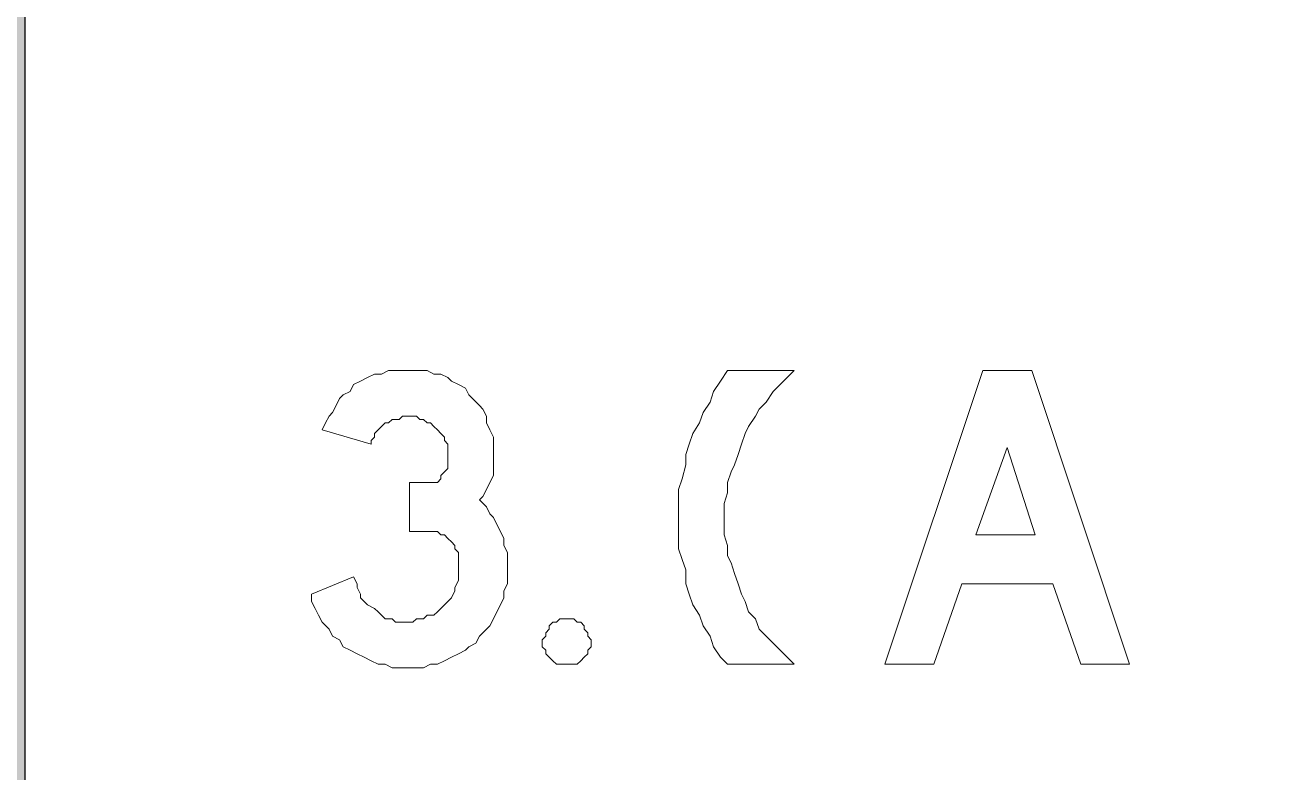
# Model space of a CAD drawing. Extents: x 171 to 1038, y -1303 to 275.
# Drawn here: x 194.08 to 210.95, y 213.16 to 223.34 of the extents above; entities that cross this region are included whole.
import ezdxf

# ---------------------------------------------------------------- set-up
doc = ezdxf.new("R2010")
doc.units = 0
doc.header["$LTSCALE"] = 12
doc.header["$MEASUREMENT"] = 0
doc.layers.get('0').update_dxf_attribs({"linetype": 'CONTINUOUS'})
doc.layers.add('L25', color=1, linetype='CONTINUOUS')
doc.layers.add('L35', color=3, linetype='CONTINUOUS')

msp = doc.modelspace()

# ---------------------------------------------------------------- hatches: boundary and pattern name
at = {"layer": 'L25'}
h = msp.add_hatch(color=256, dxfattribs=at)
edge = h.paths.add_edge_path(flags=16)
edge.add_line((333.08, 141.06), (203.08, 141.06))
edge.add_arc((203.08, 150.06), 9, 180, 270, ccw=False)
edge.add_line((194.08, 150.06), (194.08, 265.06))
edge.add_arc((203.08, 265.06), 9, 90, 180, ccw=False)
edge.add_line((203.08, 274.06), (333.08, 274.06))
edge.add_arc((333.08, 265.06), 9, 0, 90, ccw=False)
edge.add_line((342.08, 265.06), (342.08, 150.06))
edge.add_arc((333.08, 150.06), 9, -90, 0, ccw=False)
edge = h.paths.add_edge_path()
edge.add_line((333.08, 140.06), (203.08, 140.06))
edge.add_arc((203.08, 150.06), 10, 180, 270, ccw=False)
edge.add_line((193.08, 150.06), (193.08, 265.06))
edge.add_arc((203.08, 265.06), 10, 90, 180, ccw=False)
edge.add_line((203.08, 275.06), (333.08, 275.06))
edge.add_arc((333.08, 265.06), 10, 0, 90, ccw=False)
edge.add_line((343.08, 265.06), (343.08, 150.06))
edge.add_arc((333.08, 150.06), 10, -90, 0, ccw=False)

# ---------------------------------------------------------------- linework, layer by layer
at = {"color": 3, "lineweight": 0}
for points in [[(199.266, 218.631), (199.171, 218.631), (199.076, 218.631), (199.028, 218.631), (198.933, 218.583), (198.838, 218.583), (198.742, 218.536), (198.647, 218.488), (198.552, 218.44), (198.504, 218.345), (198.409, 218.298), (198.362, 218.25), (198.314, 218.155), (198.266, 218.06), (198.219, 218.012), (198.171, 217.917), (198.124, 217.822)], [(200.265, 216.87), (200.313, 216.917), (200.361, 217.012), (200.408, 217.108), (200.456, 217.203), (200.456, 217.298), (200.456, 217.393), (200.456, 217.488), (200.456, 217.584), (200.456, 217.679), (200.456, 217.726), (200.408, 217.822), (200.361, 217.917), (200.361, 218.012), (200.313, 218.107), (200.265, 218.155), (200.17, 218.25), (200.123, 218.298), (200.075, 218.393), (199.98, 218.44), (199.885, 218.488), (199.837, 218.536), (199.742, 218.583), (199.647, 218.583), (199.552, 218.631), (199.456, 218.631), (199.361, 218.631), (199.266, 218.631)], [(204.549, 218.631), (203.645, 218.631), (203.549, 218.488), (203.454, 218.345), (203.407, 218.202), (203.311, 218.06), (203.264, 217.917), (203.169, 217.774), (203.121, 217.631), (203.074, 217.488), (203.074, 217.346), (203.026, 217.155), (202.978, 217.012), (202.978, 216.87), (202.978, 216.679), (202.978, 216.537), (202.978, 216.394), (202.978, 216.203), (203.026, 216.061), (203.074, 215.918), (203.074, 215.727), (203.121, 215.585), (203.169, 215.442), (203.264, 215.299), (203.311, 215.156), (203.407, 215.014), (203.454, 214.871), (203.549, 214.728), (203.645, 214.633)], [(204.549, 218.631), (204.454, 218.536), (204.359, 218.44), (204.263, 218.345), (204.168, 218.202), (204.073, 218.107), (204.025, 218.012), (203.93, 217.869), (203.883, 217.774), (203.835, 217.631), (203.787, 217.488), (203.74, 217.346), (203.692, 217.25), (203.645, 217.108), (203.645, 216.965), (203.597, 216.822), (203.597, 216.679), (203.597, 216.537), (203.597, 216.394), (203.645, 216.251), (203.645, 216.108), (203.692, 216.013), (203.74, 215.87), (203.787, 215.727), (203.835, 215.585), (203.883, 215.489), (203.93, 215.347), (204.025, 215.252), (204.073, 215.109), (204.168, 215.014), (204.263, 214.918), (204.359, 214.823), (204.454, 214.728), (204.549, 214.633)], [(205.786, 214.633), (207.119, 218.631), (207.785, 218.631), (209.118, 214.633), (208.452, 214.633), (208.071, 215.727), (206.833, 215.727), (206.453, 214.633), (205.786, 214.633), (205.786, 214.633)], [(197.981, 215.585), (198.552, 215.823), (198.6, 215.727), (198.6, 215.68), (198.647, 215.585), (198.647, 215.537), (198.695, 215.489), (198.742, 215.442), (198.838, 215.394), (198.885, 215.347), (198.933, 215.299), (198.98, 215.252), (199.076, 215.252), (199.123, 215.204), (199.218, 215.204), (199.266, 215.204), (199.361, 215.204), (199.409, 215.252), (199.504, 215.252), (199.552, 215.299), (199.647, 215.299), (199.694, 215.347), (199.742, 215.394), (199.789, 215.442), (199.837, 215.489), (199.885, 215.537), (199.932, 215.632), (199.932, 215.68), (199.98, 215.775), (199.98, 215.823), (199.98, 215.87), (199.98, 215.965), (199.98, 216.013), (199.98, 216.108), (199.98, 216.156), (199.932, 216.203), (199.932, 216.251), (199.885, 216.299), (199.837, 216.346), (199.789, 216.394), (199.742, 216.394), (199.694, 216.441), (199.647, 216.441), (199.599, 216.441), (199.314, 216.441), (199.314, 217.108), (199.552, 217.108), (199.599, 217.108), (199.647, 217.108), (199.694, 217.108), (199.742, 217.155), (199.742, 217.203), (199.789, 217.25), (199.837, 217.298), (199.837, 217.346), (199.837, 217.393), (199.837, 217.441), (199.837, 217.488), (199.837, 217.536), (199.837, 217.631), (199.789, 217.679), (199.789, 217.726), (199.742, 217.774), (199.694, 217.822), (199.647, 217.869), (199.599, 217.917), (199.552, 217.917), (199.504, 217.964), (199.456, 217.964), (199.409, 218.012), (199.314, 218.012), (199.266, 218.012), (199.218, 218.012), (199.171, 217.964), (199.076, 217.964), (199.028, 217.917), (198.98, 217.917), (198.933, 217.869), (198.885, 217.822), (198.838, 217.774), (198.838, 217.726), (198.79, 217.679), (198.79, 217.631), (198.124, 217.822)], [(207.833, 216.394), (207.024, 216.394), (207.452, 217.584), (207.833, 216.394), (207.833, 216.394)], [(199.266, 214.585), (199.409, 214.585), (199.504, 214.585), (199.599, 214.633), (199.694, 214.633), (199.789, 214.68), (199.885, 214.728), (199.98, 214.776), (200.075, 214.823), (200.123, 214.871), (200.218, 214.918), (200.265, 215.014), (200.361, 215.109), (200.408, 215.156), (200.456, 215.252), (200.503, 215.347), (200.551, 215.442), (200.599, 215.537), (200.599, 215.632), (200.646, 215.727), (200.646, 215.823), (200.646, 215.918), (200.646, 216.013), (200.646, 216.156), (200.599, 216.251), (200.599, 216.346), (200.551, 216.441), (200.503, 216.537), (200.456, 216.632), (200.408, 216.679), (200.361, 216.775), (200.265, 216.87)], [(197.981, 215.585), (197.981, 215.489), (198.029, 215.394), (198.076, 215.299), (198.124, 215.204), (198.219, 215.109), (198.266, 215.014), (198.362, 214.966), (198.409, 214.871), (198.504, 214.823), (198.6, 214.776), (198.695, 214.728), (198.79, 214.68), (198.885, 214.633), (198.98, 214.633), (199.076, 214.585), (199.171, 214.585), (199.266, 214.585)], [(201.122, 214.918), (201.122, 214.871), (201.17, 214.823), (201.17, 214.776), (201.217, 214.728), (201.265, 214.68), (201.313, 214.633), (201.36, 214.633), (201.408, 214.633), (201.455, 214.633), (201.503, 214.633), (201.55, 214.633), (201.598, 214.633), (201.646, 214.68), (201.693, 214.728), (201.741, 214.776), (201.741, 214.823), (201.788, 214.871), (201.788, 214.918), (201.788, 214.966), (201.741, 215.014), (201.741, 215.061), (201.693, 215.109), (201.693, 215.156), (201.646, 215.204), (201.598, 215.204), (201.55, 215.252), (201.503, 215.252), (201.455, 215.252), (201.408, 215.252), (201.36, 215.252), (201.313, 215.204), (201.265, 215.204), (201.217, 215.156), (201.217, 215.109), (201.17, 215.061), (201.17, 215.014), (201.122, 214.966), (201.122, 214.918), (201.122, 214.918)], [(203.645, 214.633), (204.549, 214.633)]]:
    msp.add_lwpolyline(points, dxfattribs=at)
at = {"layer": 'L35'}
msp.add_lwpolyline([(333.08, 141.06), (203.08, 141.06, -0.414214), (194.08, 150.06), (194.08, 265.06, -0.414214), (203.08, 274.06), (333.08, 274.06, -0.414214), (342.08, 265.06), (342.08, 150.06, -0.414214)], format="xyb", close=True, dxfattribs=at)

doc.saveas('drawing.dxf')
